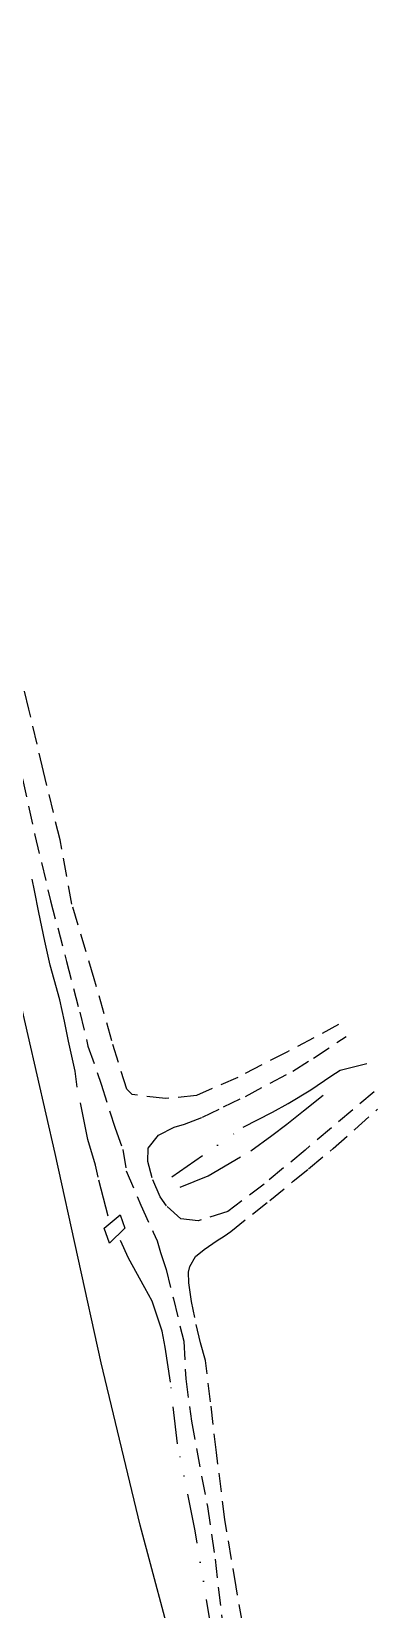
# Model space of a CAD drawing. Header units: millimetres. Extents: x 206768 to 208678, y 737854 to 739416.
# Drawn here: x 208036.1 to 208095.1, y 738418.8 to 738687.4 of the extents above; entities that cross this region are included whole.
import ezdxf

# ---------------------------------------------------------------- set-up
doc = ezdxf.new("R2010")
doc.units = ezdxf.units.MM
doc.header["$LTSCALE"] = 0.5
doc.linetypes.add('DIVIDE', pattern=[31.75, 12.7, -6.35, 0, -6.35, 0, -6.35])
doc.linetypes.add('HIDDEN', pattern=[9.525, 6.35, -3.175])
doc.layers.add('1DIRT-ROAD', color=30, linetype='HIDDEN', lineweight=25)
doc.layers.add('R-ROAD', color=7, linetype='Continuous', lineweight=25)
doc.layers.add('R-GESHER', color=1, linetype='Continuous')
doc.layers.add('W-CANAL', color=7, linetype='DIVIDE')

msp = doc.modelspace()

# ---------------------------------------------------------------- linework, layer by layer
at = {"layer": '1DIRT-ROAD'}
for points in [[(208088.44, 738518.33), (208079.59, 738513.65), (208071.24, 738509.35), (208064.24, 738506.28), (208058.91, 738505.73), (208053.22, 738506.44), (208052.32, 738507.34), (208049.77, 738515.6), (208046.8, 738526.15), (208042.95, 738538.85), (208040.95, 738549.78), (208038.15, 738561.42), (208035.66, 738572.04), (208033.12, 738582.11), (208031.14, 738591.14), (208028.62, 738600.74), (208025.7, 738610.84), (208022.84, 738620.55), (208019.08, 738636.46), (208015.81, 738646.26), (208013.88, 738653.93), (208012.06, 738659.58), (208008.09, 738671.54), (208003.16, 738687.37)], [(208034.55, 738560.18), (208036.68, 738550.57), (208039.33, 738539.41), (208042.07, 738529.08), (208044.32, 738520.45), (208045.72, 738514.69), (208047.95, 738508.17), (208050.35, 738500.69), (208051.68, 738497.08), (208052.24, 738493.47), (208054.73, 738487.61), (208056.8, 738483.02), (208057.49, 738481.51), (208058.07, 738479.54), (208059.04, 738476.64), (208060.27, 738471.68), (208062.03, 738464.44), (208062.37, 738458.03), (208063.34, 738450.85), (208066.06, 738436.31), (208067.38, 738427.33), (208068.66, 738416.27), (208070.18, 738410)], [(208094.49, 738506.87), (208082.72, 738496.97), (208075.76, 738491.2), (208069.54, 738486.52), (208064.48, 738484.94), (208061.57, 738485.26), (208059.12, 738487.46), (208058.04, 738489), (208056.63, 738492.25), (208055.93, 738495.01), (208055.96, 738497.3), (208057.76, 738499.54), (208060.38, 738500.85), (208062.18, 738501.37), (208065.24, 738502.55), (208068.81, 738504.31), (208072.56, 738506.12), (208080.62, 738510.42), (208084.18, 738512.64), (208089.73, 738516.33)], [(208073.33, 738410), (208072.86, 738411.82), (208070.98, 738422.61), (208069.06, 738434.09), (208067.61, 738445.51), (208066.6, 738454.15), (208065.74, 738461.17), (208064.88, 738464.18), (208063.91, 738468.47), (208063.34, 738471.21), (208062.89, 738474.39), (208062.84, 738476.18), (208063.08, 738477.15), (208064.04, 738478.86), (208065.52, 738480.03), (208067.74, 738481.58), (208068.93, 738482.33), (208070.04, 738483.13), (208076.7, 738488.38), (208080.71, 738491.66), (208083.32, 738493.79), (208087.53, 738497.25), (208091.21, 738500.5), (208095.06, 738503.93)]]:
    msp.add_lwpolyline(points, dxfattribs=at)
at = {"layer": 'R-GESHER'}
msp.add_lwpolyline([(208049.41, 738481.14), (208048.47, 738483.66), (208051.18, 738485.95), (208052.02, 738483.66), (208049.41, 738481.14)], dxfattribs=at)
at = {"layer": 'R-ROAD'}
for points in [[(208054.6, 738433.15), (208047.97, 738460.76), (208040.15, 738496.4), (208030.92, 738536.57), (208022.99, 738571.26), (208013.82, 738608.9), (208009.63, 738624.52), (208004.49, 738642.64), (207998.86, 738662.84), (207991.98, 738682.89)], [(208060.78, 738410), (208054.6, 738433.15)]]:
    msp.add_lwpolyline(points, dxfattribs=at)
at = {"layer": 'W-CANAL'}
for points in [[(208049.14, 738485.73), (208047.44, 738492.35), (208046.98, 738494.41), (208045.69, 738498.77), (208043.9, 738507.69), (208043.51, 738510.39), (208042.42, 738515.5), (208041.69, 738518.94), (208040.91, 738522.54), (208039.93, 738526.04), (208039.26, 738528.45), (208038.36, 738532.52), (208037.35, 738537.41), (208036.62, 738541.16), (208036.23, 738543.07)], [(208060, 738492.4), (208072.18, 738500.87), (208077.14, 738503.42), (208079.86, 738504.9), (208083.68, 738507.25), (208087.1, 738509.56), (208088.71, 738510.59), (208093.27, 738511.72)], [(208061.42, 738490.67), (208066.23, 738492.6), (208073.45, 738496.82), (208077.04, 738499.47), (208079.6, 738501.4), (208082.44, 738503.68), (208085.8, 738506.34)], [(208067.44, 738410), (208066.94, 738414.21), (208063.98, 738432.17), (208060.97, 738446.98), (208059.78, 738457.49), (208058.85, 738463.45), (208058.36, 738466.13), (208056.67, 738471.25), (208055.4, 738473.5), (208052.6, 738478.59), (208051.24, 738481.56)]]:
    msp.add_lwpolyline(points, dxfattribs=at)

doc.saveas('drawing.dxf')
